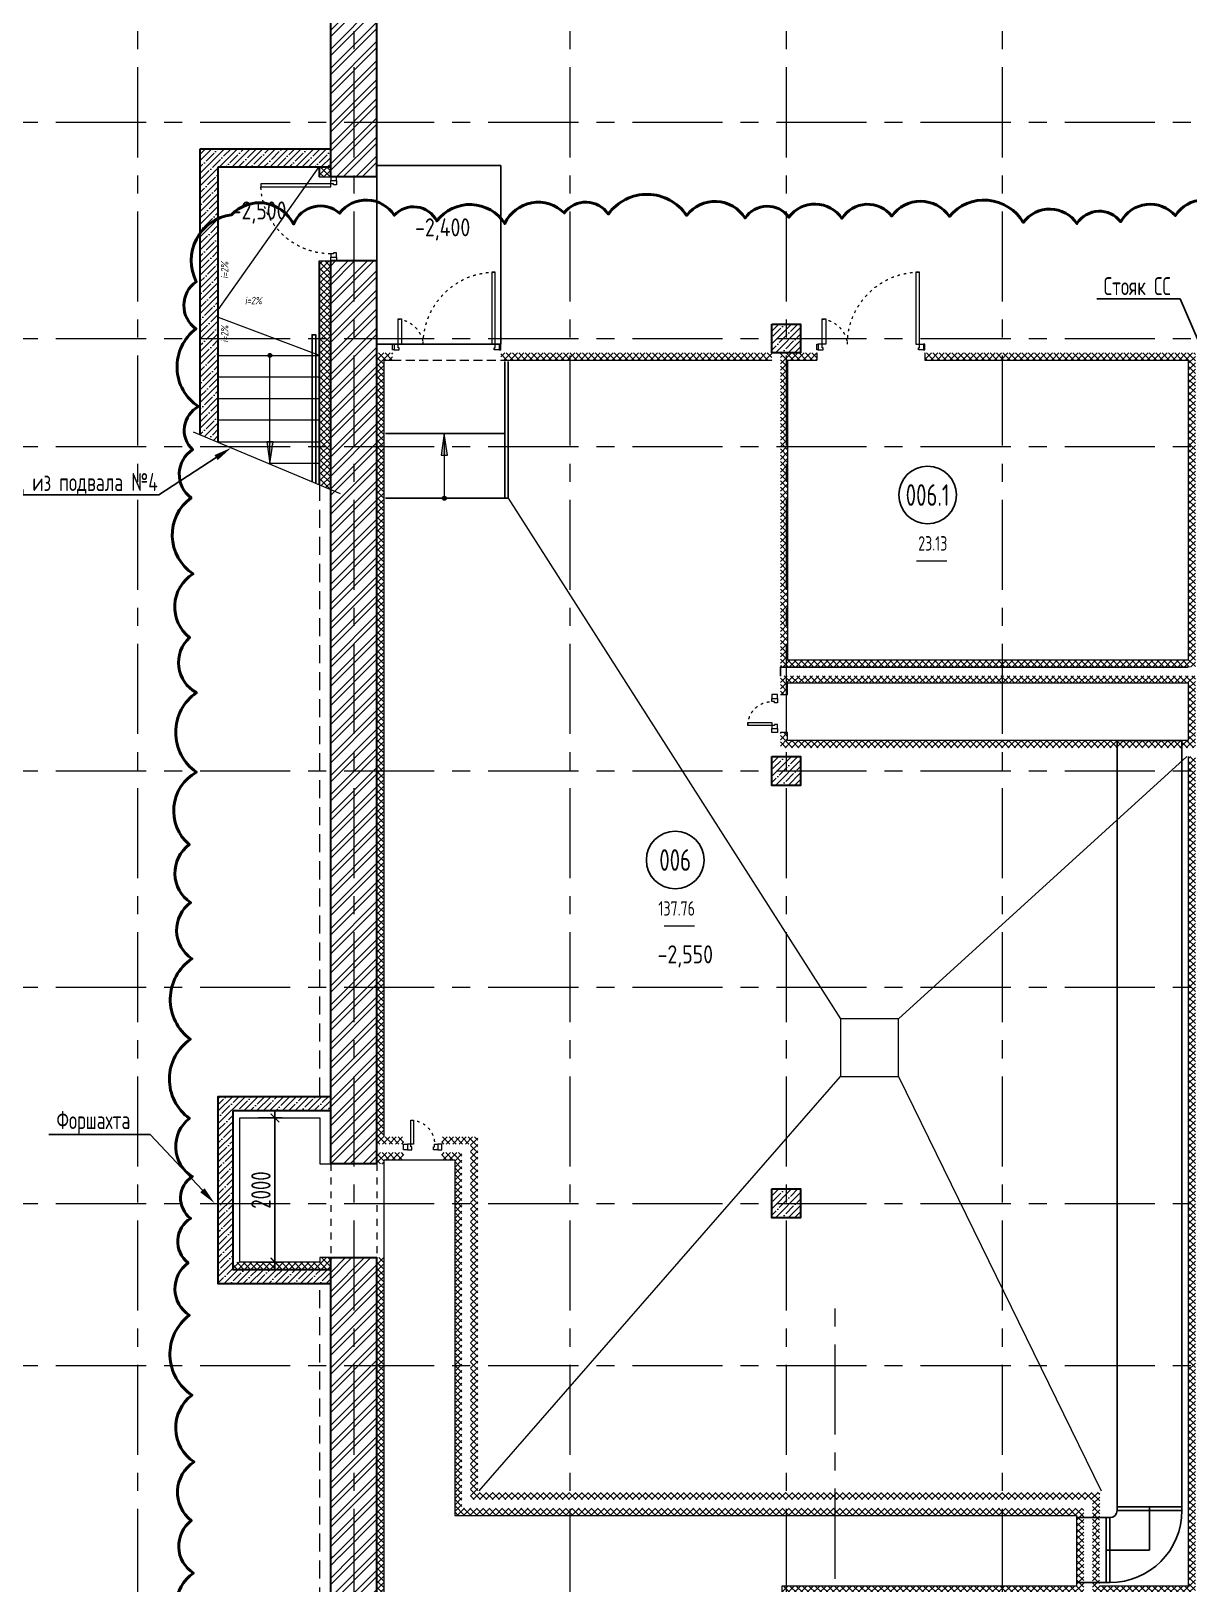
# Model space of a CAD drawing. Header units: millimetres. Extents: x -360149 to 682031, y -35655 to 209517.
# Drawn here: x -351651 to -335582, y 83321 to 104865 of the extents above; entities that cross this region are included whole.
import ezdxf
from ezdxf import colors
from ezdxf.entities.mleader import LeaderData, LeaderLine
from ezdxf.enums import TextEntityAlignment as Align
from ezdxf.math import Vec2, Vec3

# ---------------------------------------------------------------- set-up
doc = ezdxf.new("R2010")
doc.units = ezdxf.units.MM
doc.header["$MEASUREMENT"] = 0
doc.header["$PDMODE"] = 3
doc.header["$PDSIZE"] = -4
for name, pattern in [('ACAD_ISO03W100', [30, 12, -18]), ('CENTER', [2, 1.25, -0.25, 0.25, -0.25]), ('TRATTEGGIATA', [0.75, 0.5, -0.25]), ('Штрих', [6.35, 3.175, -3.175])]:
    doc.linetypes.add(name, pattern=pattern)
doc.layers.get('0').update_dxf_attribs({"color": 250, "lineweight": 9})
doc.layers.get('Defpoints').update_dxf_attribs({"color": 6})
for name, color, linetype, lineweight in [('1 этаж тонкие линии!', 250, 'Continuous', 0), ('АР_Выноски АПР', 7, 'Continuous', 5), ('АР_Двери', 175, 'Continuous', 18), ('АР_Колонны', 250, 'Continuous', 30), ('АР_Колонны Штрих', 250, 'Continuous', 5), ('АР_Лестницы', 250, 'Continuous', 15), ('АР_Лестницы ограждение', 94, 'Continuous', 25), ('АР_Маркер экспликации', 239, 'Continuous', 13), ('АР_МосжилНии_Стены', 127, 'Continuous', 30), ('АР_Навесной фасад', 147, 'Continuous', 5), ('АР_Номер помещения', 1, 'Continuous', 25), ('АР_Оси', 195, 'Continuous', 9), ('АР_Отметки', 250, 'Continuous', 15), ('АР_Помещения_площадь', 19, 'Continuous', 9), ('АР_Сущ Несущая стена', 216, 'Continuous', 30), ('АР_Штриховка кирпич', 250, 'Continuous', 9), ('АР_Штриховка монолит', 250, 'Continuous', 9), ('Подвал', 250, 'Continuous', 30), ('СС_СКК_Лоток', 170, 'Continuous', 25), ('Штриховка', 7, 'Continuous', 5)]:
    doc.layers.add(name, color=color, linetype=linetype, lineweight=lineweight)
doc.layers.add('25. ЗАЛИВКА ЗОН', color=7, linetype='Continuous', lineweight=0, transparency=0.2)
for name, color, linetype in [('Aks_Схема', 3, 'Continuous'), ('м_0_воздухозабор', 132, 'Continuous'), ('М_ОВ-АР венткамеры', 132, 'Continuous'), ('Тонкая', 7, 'Continuous')]:
    doc.layers.add(name, color=color, linetype=linetype)
doc.styles.add('ISOCPEUR', font='isocpeur.ttf', dxfattribs={"width": 0.7})
doc.styles.get("Standard").update_dxf_attribs({"font": 'isocpeur.ttf', "width": 0.7})
doc.styles.add('Архитект', font='isocpeur.ttf', dxfattribs={"width": 0.8, "oblique": 8})
doc.dimstyles.new('R_100', dxfattribs={"dimtxt": 270, "dimasz": 120, "dimexe": 100, "dimexo": 0, "dimgap": 60, "dimtad": 1, "dimdec": 0, "dimrnd": 5, "dimzin": 0, "dimdsep": 46, "dimtxsty": 'ISOCPEUR', "dimblk": 'ARCHTICK', "dimcen": 0, "dimdle": 100, "dimclrd": 256, "dimclre": 256, "dimclrt": 256, "dimadec": 0, "dimazin": 0, "dimtfac": 2, "dimtdec": 0, "dimtofl": 0, "dimtmove": 1, "dimatfit": 3, "dimfxl": 1, "dimtvp": 3, "dimtolj": 1, "dimtzin": 0, "dimarcsym": 0})

# ---------------------------------------------------------------- blocks, each defined once
blk = doc.blocks.new('*U243')
for points in [[(-55, -80), (-55, 0), (-115, 0), (-115, -40), (-100, -40), (-100, -80), (-55, -80)], [(0, 0), (0, -80), (-55, -80), (-55, 0), (0, 0)], [(-1170, 0), (-1170, -80), (-1115, -80), (-1115, 0), (-1170, 0)], [(-1115, -80), (-1115, 0), (-1055, 0), (-1055, -40), (-1070, -40), (-1070, -80), (-1115, -80)]]:
    blk.add_lwpolyline(points)
blk.add_lwpolyline([(-100, -80), (-100, -1050), (-140, -1050), (-140, -80)], close=True)
at = {"linetype": 'ACAD_ISO03W100', "ltscale": 3}
blk.add_arc((-100, -80), 970, 180, 270, dxfattribs=at)
blk = doc.blocks.new('*U250')
h = blk.add_hatch(color=256)
h.dxf.hatch_style = 1
edge = h.paths.add_edge_path()
edge.add_arc((0, 0), 27.6, 359.64, 719.64)
h = blk.add_hatch(color=256)
h.dxf.hatch_style = 1
h.paths.add_polyline_path([(1199, -44), (1199, 44), (1499, 0)])
blk.add_line((1499, 0), (0, 0))
blk.add_lwpolyline([(1199, 44), (1199, -44), (1499, 0), (1199, 44)])
blk.add_circle((0, 0), 27.6)
blk = doc.blocks.new('*U261')
at = {"layer": 'АР_Номер помещения', "color": 7}
blk.add_circle((-21437, 450), 400, dxfattribs=at)
at = {"layer": 'АР_Помещения_площадь', "color": 7}
blk.add_line((-21168, -468), (-21591, -468), dxfattribs=at)
at = {"color": 7, "style": 'ISOCPEUR', "width": 0.7, "flags": 1}
blk.add_attdef('КАТЕГОРИЯ', (-499, -2092), '', height=250, dxfattribs=at)
at = {"layer": 'АР_Номер помещения', "color": 7, "style": 'ISOCPEUR', "width": 0.7}
blk.add_attdef('НОМЕР_ПОМЕЩЕНИЯ', text='', height=300, dxfattribs=at).set_placement((-21437, 450), align=Align.MIDDLE_CENTER)
at = {"layer": 'АР_Помещения_площадь', "color": 7, "lineweight": 30, "width": 0.7, "flags": 104}
blk.add_attdef('ИМЯ_ПОМЕЩЕНИЯ', text='', height=100, dxfattribs=at).set_placement((158, 1217), align=Align.MIDDLE_CENTER)
at = {"layer": 'АР_Помещения_площадь', "color": 7, "style": 'ISOCPEUR', "width": 0.7}
blk.add_attdef('ПЛОЩАДЬ_ПОМЕЩЕНИЯ', text='', height=200, dxfattribs=at).set_placement((-21163, -221), align=Align.MIDDLE_RIGHT)
blk = doc.blocks.new('Полуторная_на лестницу')
for points in [[(75, 80), (75, 1080), (125, 1080), (125, 80)], [(1375, 430), (1375, 80), (1425, 80), (1425, 430)]]:
    blk.add_lwpolyline(points, close=True)
for points in [[(0, 0), (0, 80), (20, 80), (20, 0), (0, 0)], [(20, 80), (20, 0), (90, 0), (90, 30), (75, 30), (75, 80), (20, 80)], [(1480, 80), (1480, 0), (1410, 0), (1410, 30), (1425, 30), (1425, 80), (1480, 80)], [(1500, 0), (1500, 80), (1480, 80), (1480, 0), (1500, 0)]]:
    blk.add_lwpolyline(points)
at = {"linetype": 'ACAD_ISO03W100', "ltscale": 3}
for centre, radius, start, end in [((75, 80), 1000, 0, 90), ((1465, 40), 392, 95.9075, 174.0925)]:
    blk.add_arc(centre, radius, start, end, dxfattribs=at)
blk = doc.blocks.new('_DotSmall')
at = {"color": 0, "linetype": 'ByBlock', "const_width": 0.5}
blk.add_lwpolyline([(-0.0625, 0, 1), (0.0625, 0, 1)], format="xyb", close=True, dxfattribs=at)
blk = doc.blocks.new('*U936')
h = blk.add_hatch(color=256)
h.dxf.hatch_style = 1
edge = h.paths.add_edge_path()
edge.add_arc((0, 0), 27.6, 359.64, 719.64)
h = blk.add_hatch(color=256)
h.dxf.hatch_style = 1
h.paths.add_polyline_path([(599, -44), (599, 44), (899, 0)])
blk.add_line((899, 0), (0, 0))
blk.add_lwpolyline([(599, 44), (599, -44), (899, 0), (599, 44)])
blk.add_circle((0, 0), 27.6)
blk = doc.blocks.new('_Dot')
at = {"color": 0, "linetype": 'ByBlock', "lineweight": -2}
blk.add_line((-0.5, 0), (-1, 0), dxfattribs=at)
at = {"color": 0, "linetype": 'ByBlock', "const_width": 0.5}
blk.add_lwpolyline([(-0.25, 0, 1), (0.25, 0, 1)], format="xyb", close=True, dxfattribs=at)
blk = doc.blocks.new('Aks_es_rect_900_90_100_50_50_wipe')
at = {"color": 0, "linetype": 'ByBlock', "lineweight": -2}
blk.add_wipeout([(4.5, -5.5), (4.5, -6), (-4.5, -6), (-4.5, -5.5), (-4.47, -4.72), (-4.38, -3.94), (-4.22, -3.17), (-4.01, -2.41), (-3.74, -1.67), (-3.41, -0.96), (-3.03, -0.28), (-2.59, 0.38), (-2.1, 0.99), (-1.57, 1.57), (-0.99, 2.1), (-0.38, 2.59), (0.28, 3.03), (0.96, 3.41), (1.67, 3.74), (2.41, 4.01), (3.17, 4.22), (3.94, 4.38), (4.72, 4.47), (5.5, 4.5), (6, 4.5), (6, -4.5), (5.5, -4.5), (5.42, -4.5), (5.34, -4.51), (5.27, -4.53), (5.19, -4.55), (5.12, -4.58), (5.05, -4.61), (4.98, -4.65), (4.91, -4.69), (4.85, -4.74), (4.79, -4.79), (4.74, -4.85), (4.69, -4.91), (4.65, -4.98), (4.61, -5.05), (4.58, -5.12), (4.55, -5.19), (4.53, -5.27), (4.51, -5.34), (4.5, -5.42)], dxfattribs=at)
blk = doc.blocks.new('Aks_es_rect_900_90_100_50_50')
at = {"color": 0, "linetype": 'ByBlock', "lineweight": -2}
blk.add_blockref('Aks_es_rect_900_90_100_50_50_wipe', (0, 0), dxfattribs=at)
for p, q in [((5.5, -4.5), (5.5, 4.5)), ((5.5, 4.5), (6, 4.5)), ((6, 4.5), (6, -4.5)), ((-4.5, -5.5), (4.5, -5.5)), ((-4.5, -5.5), (-4.5, -6)), ((-4.5, -6), (4.5, -6)), ((4.5, -5.5), (4.5, -6)), ((6, -4.5), (5.5, -4.5))]:
    blk.add_line(p, q, dxfattribs=at)
for radius in [10, 1]:
    blk.add_arc((5.5, -5.5), radius, 90, 180, dxfattribs=at)
at = {"layer": 'Aks_Схема'}
for q in [(6, 0), (0, -6)]:
    blk.add_line((0, 0), q, dxfattribs=at)
blk = doc.blocks.new('*U291')
for points in [[(0, 0), (0, -80), (55, -80), (55, 0), (0, 0)], [(55, -80), (55, 0), (115, 0), (115, -40), (100, -40), (100, -80), (55, -80)], [(475, -80), (475, 0), (415, 0), (415, -40), (430, -40), (430, -80), (475, -80)], [(530, 0), (530, -80), (475, -80), (475, 0), (530, 0)]]:
    blk.add_lwpolyline(points)
blk.add_lwpolyline([(100, -80), (100, -410), (140, -410), (140, -80)], close=True)
at = {"linetype": 'ACAD_ISO03W100', "ltscale": 3}
blk.add_arc((100, -80), 330, 270, 0, dxfattribs=at)
blk = doc.blocks.new('_ArchTick')
at = {"color": 0, "linetype": 'ByBlock', "const_width": 0.15}
blk.add_lwpolyline([(-0.5, -0.5), (0.5, 0.5)], dxfattribs=at)
blk = doc.blocks.new('*D1931')
at = {"layer": 'Defpoints', "color": 0, "ltscale": 500, "transparency": 16777216}
for p in [(-348495, 89786), (-348266, 89786), (-348495, 87786)]:
    blk.add_point(p, dxfattribs=at)
at = {"layer": 'Штриховка', "lineweight": -2, "ltscale": 500, "transparency": 16777216}
for p, q in [((-348266, 87686), (-348266, 89886)), ((-348495, 89786), (-348166, 89786)), ((-348495, 87786), (-348166, 87786))]:
    blk.add_line(p, q, dxfattribs=at)
at = {"layer": 'Штриховка', "lineweight": -2, "ltscale": 500, "transparency": 16777216, "xscale": 120, "yscale": 120, "zscale": 120}
for p, rotation in [((-348266, 89786), 90), ((-348266, 87786), 270)]:
    blk.add_blockref('_ArchTick', p, dxfattribs=dict(at, rotation=rotation))
at = {"layer": 'Штриховка', "ltscale": 500, "transparency": 16777216, "insert": (-348461, 88786), "char_height": 270, "attachment_point": 5, "rotation": 90, "style": 'ISOCPEUR'}
blk.add_mtext('\\A1;2000', dxfattribs=at)

msp = doc.modelspace()

# ---------------------------------------------------------------- hatches: boundary and pattern name
at = {"layer": 'АР_Колонны Штрих', "ltscale": 100}
h = msp.add_hatch(dxfattribs=at)
h.set_pattern_fill('ANSI35', color=256, scale=500)
h.set_pattern_definition([(45, (-1298424.17, 140672.16), (-88.388348, 88.388348), []), (45, (-1298335.78, 140672.16), (-88.388348, 88.388348), [156.25, -31.25, 0, -31.25])])
h.paths.add_polyline_path([(-340972.07, 100800.68), (-341372.07, 100800.68), (-341372.07, 100400.68), (-340972.07, 100400.68)])
h = msp.add_hatch(dxfattribs=at)
h.set_pattern_fill('ANSI35', color=256, scale=500)
h.set_pattern_definition([(45, (-1298424.17, 134672.16), (-88.388348, 88.388348), []), (45, (-1298335.78, 134672.16), (-88.388348, 88.388348), [156.25, -31.25, 0, -31.25])])
h.paths.add_polyline_path([(-340972.07, 94800.68), (-341372.07, 94800.68), (-341372.07, 94400.68), (-340972.07, 94400.68)])
h = msp.add_hatch(dxfattribs=at)
h.set_pattern_fill('ANSI35', color=256, scale=500)
h.set_pattern_definition([(45, (-1298424.17, 128672.16), (-88.388348, 88.388348), []), (45, (-1298335.78, 128672.16), (-88.388348, 88.388348), [156.25, -31.25, 0, -31.25])])
h.paths.add_polyline_path([(-340972.07, 88800.68), (-341372.07, 88800.68), (-341372.07, 88400.68), (-340972.07, 88400.68)])
at = {"layer": 'АР_Штриховка кирпич', "ltscale": 100}
h = msp.add_hatch(dxfattribs=at)
h.set_pattern_fill('ANSI32', color=256, scale=500)
h.paths.add_polyline_path([(-347492.24, 102840.39), (-346852.14, 102840.39), (-346852.07, 106850.68), (-347492.19, 106340.68)])
h.paths.add_polyline_path([(-347492.1, 89148.64), (-346852.07, 89148.64), (-346852.14, 101675.39), (-347492.24, 101675.39)])
h.paths.add_polyline_path([(-346852.06, 87848.64), (-347492.08, 87848.64), (-347492.07, 83698.48), (-346852.07, 83698.48)])
h = msp.add_hatch(dxfattribs=at)
h.set_pattern_fill('ANSI32', color=256, scale=500)
h.paths.add_polyline_path([(-346852.07, 83700.69), (-347492.01, 83700.68), (-347492.01, 82045.67), (-340491.83, 82045.7), (-340491.83, 82685.68), (-329971.82, 82685.68), (-329971.82, 83192.41), (-341131.83, 83192.4), (-341131.83, 82685.69), (-346851.95, 82685.68)])
at = {"layer": 'АР_Штриховка монолит', "ltscale": 100}
h = msp.add_hatch(dxfattribs=at)
h.set_pattern_fill('ANSI35', color=256, scale=500)
h.paths.add_polyline_path([(-349302.18, 99263.7), (-349052.18, 99158.69), (-349052.18, 102980.26), (-347492.19, 102980.26), (-347492.19, 103230.27), (-349302.18, 103230.27)])
h = msp.add_hatch(dxfattribs=at)
h.set_pattern_fill('ANSI35', color=256, scale=500)
h.paths.add_polyline_path([(-347492.14, 90085.71), (-349052.14, 90085.77), (-349052.36, 87485.82), (-347492.19, 87485.74), (-347492.18, 87685.73), (-348852.35, 87685.83), (-348852.18, 89885.8), (-347492.2, 89885.82)])
at = {"layer": 'Штриховка', "transparency": 33554636}
h = msp.add_hatch(dxfattribs=at)
h.set_pattern_fill('ANSI37', color=256, scale=500)
h.paths.add_polyline_path([(-347642.2, 102840.39), (-347492.2, 102840.39), (-347492.2, 102980.26), (-347642.2, 102980.26)])
h.paths.add_polyline_path([(-347642.19, 98566.45), (-347492.19, 98503.45), (-347492.2, 101675.39), (-347642.2, 101675.39)])
h = msp.add_hatch(dxfattribs=at)
h.set_pattern_fill('ANSI37', color=256, scale=500)
h.paths.add_polyline_path([(-338172.07, 96140.7), (-341152.01, 96140.74), (-341152, 99100.28), (-341252, 99100.68), (-341252.01, 96040.74), (-338172.07, 96040.7)])
h.paths.add_polyline_path([(-335592.21, 96140.66), (-338172.07, 96140.7), (-338172.07, 96040.7), (-335592.21, 96040.66)])
h.paths.add_polyline_path([(-341252, 100400.68), (-341152, 100300.01), (-341152, 99100.68), (-341252, 99100.68)])
h = msp.add_hatch(dxfattribs=at)
h.set_pattern_fill('ANSI37', color=256, scale=500)
h.paths.add_polyline_path([(-338172.07, 100400.68), (-339246.77, 100400.68), (-339246.77, 100300.68), (-338172.07, 100300.68)])
h.paths.add_polyline_path([(-335492.19, 100400.68), (-338172.07, 100400.68), (-338172.07, 100300.68), (-335592.19, 100300.68), (-335592.19, 99100.68), (-335492.19, 99100.68)])
h.paths.add_polyline_path([(-335492.19, 99100.68), (-335592.19, 99100.68), (-335592.19, 96140.66), (-338172.07, 96140.7), (-338172.07, 96040.7), (-335592.21, 96040.66), (-335492.19, 96040.66)])
h.paths.add_polyline_path([(-340746.77, 100400.68), (-341172.07, 100400.68), (-341172.07, 99100.68), (-341152, 99100.68), (-341152, 100300.68), (-340746.77, 100300.68)])
h = msp.add_hatch(dxfattribs=at)
h.set_pattern_fill('ANSI37', color=256, scale=500)
h.paths.add_polyline_path([(-338172.07, 95920.74), (-341172.07, 95920.74), (-341172.07, 95661.94), (-341152.07, 95661.93), (-341152.06, 95820.74), (-338172.07, 95820.74)])
h.paths.add_polyline_path([(-335592.19, 95920.74), (-338172.07, 95920.74), (-338172.07, 95820.74), (-335592.19, 95820.7)])
h.paths.add_polyline_path([(-335592.19, 95020.68), (-338172.07, 95020.68), (-338172.07, 94920.7), (-335592.19, 94920.68)])
h.paths.add_polyline_path([(-338172.07, 95020.68), (-341152.06, 95020.68), (-341152.06, 95131.94), (-341172.07, 95131.94), (-341172.07, 94920.74), (-338172.07, 94920.7)])
h.paths.add_polyline_path([(-341172.07, 95131.94), (-341252.06, 95131.94), (-341252.06, 94920.74), (-341172.07, 94920.74)])
h.paths.add_polyline_path([(-341172.07, 95920.74), (-341252.01, 95920.74), (-341252.01, 95661.94), (-341172.07, 95661.94)])
h = msp.add_hatch(dxfattribs=at)
h.set_pattern_fill('ANSI37', color=256, scale=500)
h.paths.add_polyline_path([(-346482.19, 89524.66), (-346752.19, 89524.66), (-346752.19, 94600.68), (-346852.19, 94600.68), (-346852.19, 89424.66), (-346482.19, 89424.66)])
h.paths.add_polyline_path([(-346482.19, 89304.66), (-346852.19, 89304.66), (-346852.19, 89148.64), (-346752.19, 89148.64), (-346752.19, 89204.66), (-346482.19, 89204.66)])
h = msp.add_hatch(dxfattribs=at)
h.set_pattern_fill('ANSI37', color=256, scale=500)
h.paths.add_polyline_path([(-345452.19, 89524.66), (-345952.16, 89524.66), (-345952.16, 89424.66), (-345552.19, 89424.66), (-345552.19, 88600.68), (-345452.19, 88600.68)])
h.paths.add_polyline_path([(-345452.19, 88600.68), (-345552.19, 88600.68), (-345552.19, 86350.68), (-345452.19, 86350.68)])
h.paths.add_polyline_path([(-345452.19, 86350.68), (-345552.19, 86350.68), (-345552.19, 84492.05), (-344606.74, 84492.05), (-344480.7, 84592.05), (-345452.19, 84592.05)])
h.paths.add_polyline_path([(-336820.65, 84592.05), (-344172.07, 84592.05), (-344172.07, 84492.05), (-336920.84, 84492.05), (-336922.99, 83292.5), (-336822.99, 83292.32)])
h.paths.add_polyline_path([(-344172.07, 84592.05), (-344480.7, 84592.05), (-344606.74, 84492.05), (-344172.07, 84492.05)])
h = msp.add_hatch(dxfattribs=at)
h.set_pattern_fill('ANSI37', color=256, scale=500)
h.paths.add_polyline_path([(-345672.19, 89304.66), (-345952.16, 89304.66), (-345952.16, 89204.66), (-345772.19, 89204.66), (-345772.19, 84272.05), (-337141.24, 84271.8), (-337143.02, 83292.41), (-337043.02, 83292.41), (-337041.06, 84371.63), (-345672.19, 84372.05)])
h = msp.add_hatch(dxfattribs=at)
h.set_pattern_fill('ANSI37', color=256, scale=500)
h.paths.add_polyline_path([(-348852.16, 87685.42), (-347642.7, 87685.8), (-347642.76, 87785.72), (-348852.99, 87785.33)])
h = msp.add_hatch(dxfattribs=at)
h.set_pattern_fill('ANSI37', color=256, scale=500)
h.paths.add_polyline_path([(-347492.19, 87685.7), (-347642.74, 87685.7), (-347642.74, 87848.64), (-347492.19, 87848.64)])

# ---------------------------------------------------------------- linework, layer by layer
at = {"linetype": 'TRATTEGGIATA', "ltscale": 500}
for p, q in [((-347641.7, 90096.61), (-347641.7, 98565.68)), ((-347641.7, 81895.68), (-347642.19, 87489.17))]:
    msp.add_line(p, q, dxfattribs=at)
at = {"layer": '1 этаж тонкие линии!', "color": 7, "ltscale": 100, "transparency": 33554559}
for p, q in [((-340746.77, 100400.68), (-340746.77, 100300.68)), ((-339246.77, 100400.68), (-339246.77, 100300.68)), ((-341152, 100300.68), (-341152.01, 96140.74)), ((-341152.01, 96140.74), (-335592.21, 96140.66))]:
    msp.add_line(p, q, dxfattribs=at)
at = {"layer": '1 этаж тонкие линии!', "color": 7, "ltscale": 100, "transparency": 33554559, "elevation": -1.08}
for points in [[(-346752.19, 89524.66), (-346752.19, 100300.68), (-346633.35, 100300.68)], [(-345133.35, 100300.68), (-341372, 100300.68)], [(-341152, 100300.68), (-340746.77, 100300.68)], [(-339246.77, 100300.68), (-335592.19, 100300.68), (-335592.19, 96140.66)], [(-346752.19, 89148.64), (-346752.19, 89204.66)]]:
    msp.add_lwpolyline(points, dxfattribs=at)
at = {"layer": '1 этаж тонкие линии!', "color": 7, "ltscale": 100, "transparency": 33554559}
msp.add_lwpolyline([(-341252.01, 95661.94), (-341152.07, 95661.93), (-341152.06, 95820.74), (-335592.19, 95820.7), (-335592.19, 95020.64), (-341152.06, 95020.68), (-341152.06, 95131.94), (-341252.06, 95131.94)], dxfattribs=at)
at = {"layer": '25. ЗАЛИВКА ЗОН', "lineweight": 13, "ltscale": 500}
for p, q in [((-347492.19, 89885.92), (-347642.74, 89885.92)), ((-347642.74, 89885.92), (-347642.74, 89885.81)), ((-347492.19, 89148.64), (-347492.19, 89885.92)), ((-347642.74, 89786.01), (-347642.74, 89148.64)), ((-347642.74, 89148.64), (-347492.19, 89148.64)), ((-347656.11, 87685.71), (-347656.11, 87685.7)), ((-347656.11, 87685.7), (-347492.19, 87685.7)), ((-347492.19, 87848.64), (-347642.74, 87848.64)), ((-347492.19, 87685.7), (-347492.19, 87848.64))]:
    msp.add_line(p, q, dxfattribs=at)
for points in [[(-347642.74, 89786), (-347642.74, 89148.64), (-347492.19, 89148.64), (-347492.19, 89885.92), (-347656.11, 89885.92), (-347656.11, 89885.81)], [(-347642.74, 89786), (-347642.74, 89148.64), (-347492.19, 89148.64), (-347492.19, 89885.92), (-347656.11, 89885.92), (-347656.11, 89885.81)], [(-347642.74, 89786.01), (-347642.74, 89148.64), (-347492.19, 89148.64), (-347492.19, 89885.92), (-347642.74, 89885.92), (-347642.74, 89885.81)], [(-347642.73, 87685.71), (-347642.73, 87685.7), (-347492.18, 87685.7), (-347492.19, 87848.64), (-347642.74, 87848.64), (-347642.73, 87785.99)]]:
    msp.add_lwpolyline(points, dxfattribs=at)
at = {"layer": 'АР_Колонны', "ltscale": 100}
for points in [[(-341372.07, 100800.68), (-340972.07, 100800.68), (-340972.07, 100400.68), (-341372.07, 100400.68)], [(-341372.07, 94800.68), (-340972.07, 94800.68), (-340972.07, 94400.68), (-341372.07, 94400.68)], [(-341372.07, 88800.68), (-340972.07, 88800.68), (-340972.07, 88400.68), (-341372.07, 88400.68)]]:
    msp.add_lwpolyline(points, close=True, dxfattribs=at)
at = {"layer": 'АР_Лестницы', "color": 18, "ltscale": 100, "true_color": 0x000000}
for p, q in [((-349051.06, 100364.55), (-347651.07, 100364.55)), ((-347651.07, 100064.55), (-349051.06, 100064.55)), ((-349051.06, 99765.68), (-347651.07, 99765.68)), ((-347651.07, 99465.68), (-349051.06, 99465.68)), ((-349400.36, 99304.94), (-347363.39, 98449.34)), ((-349051.06, 99165.68), (-347651.07, 99165.68)), ((-347651.07, 98865.68), (-348336.83, 98865.68))]:
    msp.add_line(p, q, dxfattribs=at)
at = {"layer": 'АР_Лестницы ограждение', "color": 18, "lineweight": 25, "true_color": 0x000000}
msp.add_lwpolyline([(-347750, 98611.73), (-347750, 100652.52), (-347701.13, 100652.52), (-347701.13, 98591.2)], dxfattribs=at)
at = {"layer": 'АР_МосжилНии_Стены', "ltscale": 100}
for p, q in [((-346852.19, 102840.39), (-346852.19, 106850.68)), ((-347492.19, 102840.39), (-347492.19, 106340.68)), ((-349302.18, 99263.7), (-349302.18, 103230.27, 0.38)), ((-349302.18, 103230.27, 0.38), (-347492.19, 103230.27, 0.38)), ((-349052.18, 99158.69), (-349052.18, 102980.26, 0)), ((-349052.18, 102980.26, 0), (-347492.19, 102980.26, -0.27)), ((-346852.19, 102840.39), (-347492.19, 102840.39)), ((-347492.19, 89276.67), (-347492.19, 101675.39)), ((-346852.19, 101675.39), (-347492.19, 101675.39)), ((-346852.19, 89276.67), (-346852.19, 101675.39)), ((-347492.19, 89148.64), (-347492.19, 90135.68)), ((-346852.19, 89148.64), (-346852.19, 89700.68)), ((-347492.19, 83584.1), (-347492.19, 87848.64)), ((-346852.19, 83649.1), (-346852.19, 87848.64)), ((-347492.19, 82045.68), (-347492.19, 83765.68)), ((-346852.19, 82685.68), (-346852.19, 83700.68))]:
    msp.add_line(p, q, dxfattribs=at)
for points in [[(-346852.19, 89148.64), (-347492.19, 89148.64)], [(-347492.19, 87848.64), (-346852.19, 87848.64)]]:
    msp.add_lwpolyline(points, dxfattribs=at)
at = {"layer": 'АР_Навесной фасад', "ltscale": 100}
for p, q in [((-347652.19, 102840.39), (-347652.19, 102980.26)), ((-347642.19, 102840.39), (-347642.19, 102980.26, 0)), ((-347652.19, 102840.39), (-347492.19, 102840.39)), ((-347652.19, 101675.39), (-347492.19, 101675.39)), ((-347652.19, 98570.65), (-347652.19, 101675.39)), ((-347642.19, 98566.45, -0.33), (-347642.19, 101675.39))]:
    msp.add_line(p, q, dxfattribs=at)
msp.add_lwpolyline([(-347642.73, 87785.99), (-348752.61, 87785.47), (-348754.12, 89785.64), (-347642.74, 89786.01)], dxfattribs=at)
at = {"layer": 'АР_Оси', "linetype": 'CENTER', "ltscale": 1000}
for p, q in [((-350172.07, 134363.15), (-350172.07, 78630.8)), ((-347172.07, 134363.15), (-347172.07, 78630.8)), ((-344172.07, 134363.15), (-344172.07, 78630.8)), ((-341172.07, 134363.15), (-341172.07, 78630.8)), ((-338172.07, 134363.15), (-338172.07, 78630.8)), ((-359305.77, 103600.68), (-276127.36, 103600.68)), ((-359305.77, 100600.68), (-276127.36, 100600.68)), ((-359305.77, 99100.68), (-276127.36, 99100.68)), ((-359305.77, 94600.68), (-276127.36, 94600.68)), ((-359305.77, 91600.68), (-276127.36, 91600.68)), ((-359305.77, 88600.68), (-276127.36, 88600.68)), ((-340492.01, 53394.41), (-340492.01, 87278.34)), ((-359305.77, 86350.68), (-276127.36, 86350.68))]:
    msp.add_line(p, q, dxfattribs=at)
at = {"layer": 'АР_Сущ Несущая стена', "linetype": 'Штрих', "lineweight": 9, "ltscale": 30}
for p, q in [((-347492.19, 89148.64), (-347492.19, 87848.64)), ((-346852.19, 89148.64), (-346852.19, 87848.64))]:
    msp.add_line(p, q, dxfattribs=at)
at = {"layer": 'АР_Сущ Несущая стена', "ltscale": 100}
for points in [[(-347492.19, 87485.67), (-349052.36, 87485.82), (-349052.16, 90085.82), (-347492.19, 90085.67)], [(-348852.18, 89885.81), (-348852.34, 87685.8), (-347492.19, 87685.69)], [(-347492.19, 89885.82), (-348852.18, 89885.8)]]:
    msp.add_lwpolyline(points, dxfattribs=at)
at = {"layer": 'м_0_воздухозабор', "linetype": 'Continuous'}
for p, q in [((-336578.8, 84391.06), (-336578.8, 95020.68)), ((-336578.8, 95020.68), (-336128.8, 95020.68)), ((-335678.8, 95020.68), (-336128.8, 95020.68)), ((-335678.8, 84391.06), (-335678.8, 95020.68)), ((-336578.8, 84391.06), (-336128.8, 84391.06)), ((-335678.8, 84391.06), (-336128.8, 84391.06))]:
    msp.add_line(p, q, dxfattribs=at)
at = {"layer": 'М_ОВ-АР венткамеры', "linetype": 'ByBlock'}
msp.add_lwpolyline([(-341252.06, 95920.74), (-341252.06, 96040.74), (-335592.21, 96040.66)], dxfattribs=at)
at = {"layer": 'Подвал', "linetype": 'TRATTEGGIATA', "lineweight": 13, "ltscale": 250}
msp.add_line((-346637.78, 100300.68, -1.38), (-345133.71, 100300.68, -1.38), dxfattribs=at)
at = {"layer": 'Подвал', "lineweight": 13, "ltscale": 500}
for p, q in [((-345028.13, 98383.54, -1.1), (-340416.16, 91163.13, -0.06)), ((-339614.64, 91163.13, -0.06), (-335611.78, 94800.68, -1.38)), ((-345432.19, 84612.05), (-340416.16, 90361.41, -0.06)), ((-339614.64, 90361.41, -0.06), (-336800.62, 84612.05))]:
    msp.add_line(p, q, dxfattribs=at)
msp.add_lwpolyline([(-340416.16, 90361.41), (-339614.64, 90361.41), (-339614.64, 91163.13), (-340416.16, 91163.13)], close=True, dxfattribs=at)
at = {"layer": 'Тонкая', "ltscale": 100}
for p, q in [((-345078.19, 100281.55, -1.1), (-345078.13, 98383.54, -1.1)), ((-345028.19, 100281.55, -1.1), (-345028.13, 98383.54, -1.1)), ((-346732.19, 99282.47, -1.1), (-345078.16, 99282.47, -1.1)), ((-345028.13, 98383.54, -1.1), (-346732.19, 98383.54, -1.1))]:
    msp.add_line(p, q, dxfattribs=at)
msp.add_lwpolyline([(-346852.19, 103001.51), (-345133.35, 103001.51)], dxfattribs=at)
at = {"layer": 'Тонкая', "ltscale": 100, "elevation": -1.08}
msp.add_lwpolyline([(-345133.35, 103001.51), (-345133.35, 100520.7), (-345133.35, 100520.7), (-345133.35, 100520.7), (-346852.19, 100520.85), (-346852.19, 101503.97), (-346852.19, 101503.97), (-346852.19, 102885.98)], dxfattribs=at)
at = {"layer": 'Штриховка', "ltscale": 500}
msp.add_lwpolyline([(-346752.19, 89204.66), (-345772.19, 89204.66), (-345772.19, 84272.05), (-337141.24, 84272.05), (-337141.24, 83292.41), (-341231.83, 83292.41), (-341231.83, 82785.68), (-346752.19, 82785.68), (-346752.19, 89204.66)], dxfattribs=at)

# ---------------------------------------------------------------- block references
at = {"layer": 'АР_Двери', "xscale": -1}
for name, p, rotation in [('*U243', (-347412.19, 102845.39), 270), ('*U291', (-341292.07, 95131.94), 270), ('*U291', (-346482.19, 89344.66), 180)]:
    msp.add_blockref(name, p, dxfattribs=dict(at, rotation=rotation))
for p in [(-345133.35, 100440.69, -1.08), (-339246.77, 100440.68)]:
    msp.add_blockref('Полуторная_на лестницу', p, dxfattribs=at)
at = {"layer": 'АР_Лестницы', "ltscale": 100}
for name, p, rotation in [('*U250', (-348336.83, 100364.55), 270), ('*U936', (-345915.85, 98383.54, -1.1), 89.99999999999997)]:
    msp.add_blockref(name, p, dxfattribs=dict(at, rotation=rotation))
at = {"layer": 'АР_Маркер экспликации', "color": 7}
ref = msp.add_blockref('*U261', (-317772.01, 97978.64), dxfattribs=at)
ref.add_attrib('НОМЕР_ПОМЕЩЕНИЯ', '006.1', dxfattribs={"layer": 'АР_Номер помещения', "color": 7, "height": 300, "style": 'ISOCPEUR', "width": 0.7}).set_placement((-339209.29, 98428.68), align=Align.MIDDLE_CENTER)
ref.add_attrib('ПЛОЩАДЬ_ПОМЕЩЕНИЯ', '23.13', dxfattribs={"layer": 'АР_Помещения_площадь', "color": 7, "height": 200, "style": 'ISOCPEUR', "width": 0.7}).set_placement((-338935.31, 97757.16), align=Align.MIDDLE_RIGHT)
ref = msp.add_blockref('*U261', (-321274.75, 92914.46, 1.96), dxfattribs=at)
ref.add_attrib('НОМЕР_ПОМЕЩЕНИЯ', '006', dxfattribs={"layer": 'АР_Номер помещения', "color": 7, "height": 300, "style": 'ISOCPEUR', "width": 0.7}).set_placement((-342712.02, 93364.5, 1.96), align=Align.MIDDLE_CENTER)
ref.add_attrib('ПЛОЩАДЬ_ПОМЕЩЕНИЯ', '137.76', dxfattribs={"layer": 'АР_Помещения_площадь', "color": 7, "height": 200, "style": 'ISOCPEUR', "width": 0.7}).set_placement((-342438.04, 92692.98, 1.96), align=Align.MIDDLE_RIGHT)

# ---------------------------------------------------------------- dimensions: what is measured, and where the dimension line sits
at = {"layer": 'Штриховка', "ltscale": 500}
dim = msp.add_linear_dim(base=(-348266.2, 89785.73), p1=(-348494.7, 87785.59), p2=(-348495.36, 89785.73), angle=90, dimstyle='R_100', override={"dimpost": '\\X'}, dxfattribs=at)
dim.commit()
dim.dimension.update_dxf_attribs({"geometry": '*D1931', "text_midpoint": (-348461.2, 88785.66)})

# ---------------------------------------------------------------- leaders
at = {"layer": 'АР_Выноски АПР'}
ml = msp.add_multileader_mtext('Standard', dxfattribs=at)
ml.set_content('Выход из подвала №4', color=256, style='ISOCPEUR')
ml.set_leader_properties()
ml.build(insert=Vec2(0, 0))
ml.multileader.update_dxf_attribs({"text_left_attachment_type": 6, "text_right_attachment_type": 6, "dogleg_length": 100, "arrow_head_size": 250})
ctx = ml.context
ctx.base_point, ctx.char_height, ctx.arrow_head_size, ctx.landing_gap_size, ctx.plane_origin = Vec3(-352432, 98433.14), 250, 250, 25, Vec3(-341356.71, 110064.71)
ctx.left_attachment, ctx.right_attachment = 6, 6
notes = []
notes.append((ctx, [(1, (1, 1, 0), (-349875.75, 98433.14), (-1, 0), 100, [(2, [(-348873.53, 99083.65)], 0, [])])]))
ctx.mtext.insert, ctx.mtext.width, ctx.mtext.defined_height, ctx.mtext.flow_direction = Vec3(-352407, 98733.14), 4200.7654, 12.17, 5
ml = msp.add_multileader_mtext('Standard', dxfattribs=at)
ml.set_content('\\A1;Форшахта', color=256, style='ISOCPEUR')
ml.set_leader_properties()
ml.build(insert=Vec2(0, 0))
ml.multileader.update_dxf_attribs({"text_left_attachment_type": 6, "text_right_attachment_type": 6, "dogleg_length": 100, "arrow_head_size": 250})
ctx = ml.context
ctx.base_point, ctx.char_height, ctx.arrow_head_size, ctx.landing_gap_size, ctx.plane_origin = Vec3(-351322.65, 89556.9), 250, 250, 25, Vec3(-371029.1, 88852.05)
ctx.left_attachment, ctx.right_attachment = 6, 6
notes.append((ctx, [(0, (1, 1, 0), (-349999.65, 89556.9), (-1, 0), 170.5, [(1, [(-349102.26, 88600.82)], 0, [])])]))
ctx.mtext.insert, ctx.mtext.width, ctx.mtext.flow_direction = Vec3(-351297.65, 89881.9), 6210.4874, 5
at = {"layer": 'АР_Отметки'}
ml = msp.add_multileader_mtext('Standard', dxfattribs=at)
ml.set_content('{\\W0.8;-2,250}', color=256, style='ISOCPEUR')
ml.set_leader_properties(color=256, linetype='Continuous', lineweight=-1)
ml.set_arrow_properties(name='DOTSMALL')
ml.build(insert=Vec2(0, 0))
ml.multileader.update_dxf_attribs({"has_text_frame": 1, "text_left_attachment_type": 4, "text_right_attachment_type": 4, "dogleg_length": 100, "arrow_head_size": 180})
ctx = ml.context
ctx.base_point, ctx.char_height, ctx.arrow_head_size, ctx.landing_gap_size, ctx.plane_origin = Vec3(-336127.5, 116985.86, 0), 250, 180, 50, Vec3(-337173.96, 115928.76, 0)
ctx.left_attachment, ctx.right_attachment = 4, 4
notes.append((ctx, [(0, (0, 0, 0), (0, 0), (1, 0), 1, [])]))
ctx.mtext.insert, ctx.mtext.width, ctx.mtext.defined_height, ctx.mtext.line_spacing_style, ctx.mtext.flow_direction = Vec3(-336077.5, 117319.19, 0), 769.989, 343.89, 2, 5
ml = msp.add_multileader_mtext('Standard', dxfattribs=at)
ml.set_content('{\\W0.8;-2,500}', color=256, style='ISOCPEUR')
ml.set_leader_properties(color=256, linetype='Continuous', lineweight=-1)
ml.set_arrow_properties(name='DOTSMALL')
ml.build(insert=Vec2(0, 0))
ml.multileader.update_dxf_attribs({"has_text_frame": 1, "text_left_attachment_type": 4, "text_right_attachment_type": 4, "dogleg_length": 100, "arrow_head_size": 180})
ctx = ml.context
ctx.base_point, ctx.char_height, ctx.arrow_head_size, ctx.landing_gap_size, ctx.plane_origin = Vec3(-348917.1, 102167.8), 250, 180, 50, Vec3(-348638.57, 101601.28)
ctx.left_attachment, ctx.right_attachment = 4, 4
notes.append((ctx, [(0, (0, 0, 0), (0, 0), (1, 0), 1, [])]))
ctx.mtext.insert, ctx.mtext.width, ctx.mtext.line_spacing_style, ctx.mtext.flow_direction = Vec3(-348867.1, 102501.13), 749.6898, 2, 5
ml = msp.add_multileader_mtext('Standard', dxfattribs=at)
ml.set_content('{\\W0.8;-2,400}', color=256, style='ISOCPEUR')
ml.set_leader_properties(color=256, linetype='Continuous', lineweight=-1)
ml.set_arrow_properties(name='DOTSMALL')
ml.build(insert=Vec2(0, 0))
ml.multileader.update_dxf_attribs({"has_text_frame": 1, "text_left_attachment_type": 4, "text_right_attachment_type": 4, "dogleg_length": 100, "arrow_head_size": 180})
ctx = ml.context
ctx.base_point, ctx.char_height, ctx.arrow_head_size, ctx.landing_gap_size, ctx.plane_origin = Vec3(-346371.36, 101933.6), 250, 180, 50, Vec3(-346327.75, 100655.48)
ctx.left_attachment, ctx.right_attachment = 4, 4
notes.append((ctx, [(0, (0, 0, 0), (0, 0), (1, 0), 1, [])]))
ctx.mtext.insert, ctx.mtext.width, ctx.mtext.defined_height, ctx.mtext.line_spacing_style, ctx.mtext.flow_direction = Vec3(-346321.36, 102266.93), 769.989, 343.89, 2, 5
ml = msp.add_multileader_mtext('Standard', dxfattribs=at)
ml.set_content('{\\W0.8;-2,550}', color=256, style='ISOCPEUR')
ml.set_leader_properties(color=256, linetype='Continuous', lineweight=-1)
ml.set_arrow_properties(name='DOTSMALL')
ml.build(insert=Vec2(0, 0))
ml.multileader.update_dxf_attribs({"has_text_frame": 1, "text_left_attachment_type": 4, "text_right_attachment_type": 4, "dogleg_length": 100, "arrow_head_size": 180})
ctx = ml.context
ctx.base_point, ctx.char_height, ctx.arrow_head_size, ctx.landing_gap_size, ctx.plane_origin = Vec3(-343005.97, 91847.56), 250, 180, 50, Vec3(-343087.37, 90579.99)
ctx.left_attachment, ctx.right_attachment = 4, 4
notes.append((ctx, [(0, (0, 0, 0), (0, 0), (1, 0), 1, [])]))
ctx.mtext.insert, ctx.mtext.width, ctx.mtext.line_spacing_style, ctx.mtext.flow_direction = Vec3(-342955.97, 92180.89), 852.697, 2, 5
at = {"layer": 'СС_СКК_Лоток', "color": 1, "lineweight": 0, "transparency": 33554687}
ml = msp.add_multileader_mtext('Standard', dxfattribs=at)
ml.set_content('Стояк СС', color=1, style='ISOCPEUR')
ml.set_leader_properties()
ml.set_arrow_properties(name='DOT')
ml.build(insert=Vec2(0, 0))
ml.multileader.update_dxf_attribs({"text_left_attachment_type": 6, "text_right_attachment_type": 6, "dogleg_length": 100, "arrow_head_size": 100})
ctx = ml.context
ctx.base_point, ctx.char_height, ctx.arrow_head_size, ctx.landing_gap_size, ctx.plane_origin = Vec3(-336766, 101151.36), 250, 100, 0, Vec3(-331242.08, 98993.14)
ctx.left_attachment, ctx.right_attachment = 6, 6
notes.append((ctx, [(0, (1, 1, 0), (-335703.5, 101151.36), (-1, 0), 100, [(0, [(-335324.5, 100277.76)], 0, [])])]))
ctx.mtext.insert, ctx.mtext.width, ctx.mtext.defined_height, ctx.mtext.flow_direction = Vec3(-336766, 101451.36), 3191.4764, 690.22, 5
for ctx, leaders in notes:
    for number, flags, end, landing, length, lines in leaders:
        leader = LeaderData()
        leader.index, (leader.has_last_leader_line, leader.has_dogleg_vector, leader.attachment_direction) = number, flags
        leader.last_leader_point, leader.dogleg_vector, leader.dogleg_length = Vec3(end), Vec3(landing), length
        for number, points, colour, breaks in lines:
            line = LeaderLine()
            line.index, line.vertices, line.color, line.breaks = number, Vec3.list(points), colors.encode_raw_color(colour), breaks
            leader.lines.append(line)
        ctx.leaders.append(leader)

# ---------------------------------------------------------------- next in the draw order: block references
at = {"layer": 'м_0_воздухозабор', "linetype": 'Continuous', "xscale": 100, "yscale": 100, "zscale": 100, "rotation": 180}
msp.add_blockref('Aks_es_rect_900_90_100_50_50', (-336128.8, 83791.06), dxfattribs=at)

# ---------------------------------------------------------------- next in the draw order: texts
at = {"color": 157, "ltscale": 150, "true_color": 0x465c7c, "char_height": 103.56, "width": 0.6904, "attachment_point": 8, "style": 'Архитект', "bg_fill": 3, "box_fill_scale": 1, "bg_fill_color": 1, "bg_fill_transparency": 0}
for insert, rotation in [((-348563.5, 101074.68, -0.26), 359.983941), ((-348912, 100663, -0.38), 89.983941)]:
    msp.add_mtext('i=2%', dxfattribs=dict(at, insert=insert, rotation=rotation))

# ---------------------------------------------------------------- next in the draw order: hatches: boundary and pattern name
at = {"layer": 'Штриховка', "transparency": 33554636}
h = msp.add_hatch(dxfattribs=at)
h.set_pattern_fill('ANSI37', color=256, scale=500)
h.paths.add_polyline_path([(-341372, 100400.68), (-344172.07, 100400.68), (-344172.07, 100300.68), (-341372, 100300.68)])
h.paths.add_polyline_path([(-344172.07, 100400.68), (-345133.71, 100400.68), (-345133.71, 100300.68), (-344172.07, 100300.68)])
h.paths.add_polyline_path([(-346633.35, 100400.68), (-346852.19, 100400.68), (-346852.19, 99100.68), (-346752.19, 99100.68), (-346752.19, 100300.68), (-346633.35, 100300.68)])
h.paths.add_polyline_path([(-346752.19, 99100.68), (-346852.19, 99100.68), (-346852.19, 94600.68), (-346752.19, 94600.68)])
h.paths.add_polyline_path([(-335492.19, 94800.68), (-335592.19, 94800.68), (-335592.19, 94600.68), (-335492.19, 94600.68)])
h.paths.add_polyline_path([(-335492.19, 95920.74), (-338172.07, 95920.74), (-338172.07, 95820.72), (-335592.19, 95820.7), (-335592.19, 95020.64), (-335592.19, 94920.61), (-335492.19, 94920.61)])
h.paths.add_polyline_path([(-336922.83, 83292.41), (-336923, 83192.41), (-335492.19, 83192.41), (-335492.19, 91935.68), (-335492.19, 94600.68), (-335592.19, 94600.68), (-335592.19, 83292.41)])
h.paths.add_polyline_path([(-337043, 83192.41), (-337042.83, 83292.41), (-341231.83, 83292.41), (-341231.83, 82785.68), (-346752.19, 82785.68), (-346752.19, 87848.64), (-346852.19, 87848.64), (-346852.19, 82685.68), (-341131.83, 82685.68), (-341131.83, 83192.41)])

# ---------------------------------------------------------------- next in the draw order: linework, layer by layer
at = {"color": 157, "ltscale": 150, "true_color": 0x465c7c, "elevation": 0}
for points in [[(-349052.59, 100997), (-347652.19, 102980.26)], [(-349052.59, 100896.99), (-347652.61, 100370.74)]]:
    msp.add_lwpolyline(points, dxfattribs=at)
at = {"layer": '1 этаж тонкие линии!', "color": 7, "ltscale": 100, "transparency": 33554559, "elevation": -1.08}
msp.add_lwpolyline([(-335592.19, 94800.68), (-335592.19, 83292.41), (-336823.02, 83292.41)], dxfattribs=at)
at = {"layer": 'м_0_воздухозабор', "linetype": 'Continuous'}
for p, q in [((-336728.8, 84241.06), (-337141.29, 84241.81)), ((-336728.8, 83341.06), (-337142.93, 83341.81))]:
    msp.add_line(p, q, dxfattribs=at)

# ---------------------------------------------------------------- next in the draw order: texts
at = {"color": 157, "ltscale": 150, "true_color": 0x465c7c, "insert": (-348912, 101549.5, -0.38), "char_height": 103.56, "width": 0.6904, "attachment_point": 8, "rotation": 89.983941, "style": 'Архитект', "bg_fill": 3, "box_fill_scale": 1, "bg_fill_color": 1, "bg_fill_transparency": 0}
msp.add_mtext('i=2%', dxfattribs=at)

# ---------------------------------------------------------------- next in the draw order: linework, layer by layer
at = {"layer": 'Defpoints', "color": 2, "lineweight": 40}
msp.add_lwpolyline([(-334991.74, 102332.5, 0.52056705), (-335770.41, 102305.51, 0.52056705), (-336528.44, 102218.8, 0.52056705), (-337136.44, 102194.61, 0.52056705), (-337881.39, 102209.41, 0.52056705), (-338905.91, 102293.6, 0.52056705), (-339705.73, 102297.02, 0.52056705), (-340399.04, 102265.22, 0.52056705), (-341133.52, 102282.87, 0.52056705), (-341741.91, 102270.74, 0.52056705), (-342552.18, 102307.92, 0.52056705), (-343640.25, 102325, 0.52056705), (-344251.71, 102340.96, 0.52056705), (-345076.72, 102195.06, 0.52056705), (-346020.48, 102230.04, 0.52056705), (-346611.25, 102309.66, 0.52056705), (-347369.19, 102336.73, 0.52056705), (-348006.54, 102187.27, 0.52056705), (-348871.42, 102315.34, 0.52056705), (-349357.93, 101387.85, 0.52056705), (-349362.27, 100734.03, 0.52056705), (-349326.35, 99655.36, 0.52056705), (-349409.14, 99058.69, 0.52056705), (-349430.33, 98389.28, 0.52056705), (-349402.85, 97334.29, 0.52056705), (-349450.31, 96449.8, 0.52056705), (-349355.24, 95687.27, 0.52056705), (-349357.21, 94584.46, 0.52056705), (-349455.77, 93577.86, 0.52056705), (-349436.32, 92774.16, 0.52056705), (-349419.35, 91995.4, 0.52056705), (-349438.39, 90878.13, 0.52056705), (-349452.28, 89779.82, 0.52056705), (-349413.96, 88974.05, 0.52056705), (-349435.56, 88392.73, 0.52056705), (-349472.17, 87775.69, 0.52056705), (-349455.93, 87048.04, 0.52056705), (-349416.58, 85942.01, 0.52056705), (-349387.98, 85013.41, 0.52056705), (-349426.69, 84200.41, 0.52056705), (-349396.79, 83472.09, 0.52056705), (-349418.15, 82592.72, 0.52056705)], format="xyb", dxfattribs=at)

doc.saveas('drawing.dxf')
